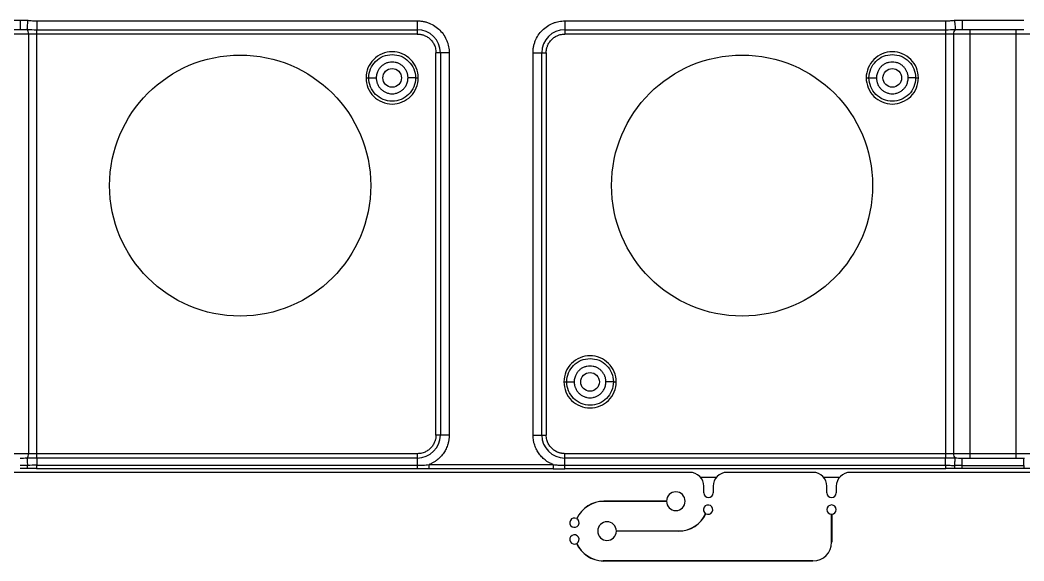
# Model space of a CAD drawing. Header units: millimetres. Extents: x -1 to 1576, y 30 to 633.
# Drawn here: x 1038 to 1145.7, y 421 to 479.1 of the extents above; entities that cross this region are included whole.
import ezdxf

# ---------------------------------------------------------------- set-up
doc = ezdxf.new("R2010")
doc.units = ezdxf.units.MM

msp = doc.modelspace()

# ---------------------------------------------------------------- linework, layer by layer
at = {"color": 7, "linetype": 'Continuous', "lineweight": 25}
for p, q in [((1031.41, 479.05), (1038.03, 479.05)), ((1139.05, 479.05), (1145.67, 479.05)), ((1031.41, 478.05), (1038.03, 478.05)), ((1039.82, 478.97), (1080.63, 478.97)), ((1039.82, 478.02), (1080.63, 478.02)), ((1039.82, 432.08), (1039.82, 478.02)), ((1080.63, 478.97), (1080.63, 477.55)), ((1096.45, 478.97), (1137.26, 478.97)), ((1096.45, 478.97), (1096.45, 477.55)), ((1096.45, 478.02), (1137.26, 478.02)), ((1137.26, 478.02), (1137.26, 432.08)), ((1139, 478.05), (1139.05, 478.06)), ((1139.05, 478.05), (1145.67, 478.05)), ((1139.88, 478.05), (1139.88, 432.05)), ((1144.84, 432.05), (1144.84, 478.05)), ((1080.63, 477.55), (988.81, 477.55)), ((1038.95, 477.55), (1038.95, 432.55)), ((1188.27, 477.55), (1096.45, 477.55)), ((1138.14, 432.55), (1138.14, 477.55)), ((1084.05, 475.55), (1082.63, 475.55)), ((1082.63, 434.55), (1082.63, 475.55)), ((1083.1, 475.55), (1083.1, 434.55)), ((1084.05, 475.55), (1084.05, 434.55)), ((1093.04, 434.55), (1093.04, 475.55)), ((1093.04, 475.55), (1094.45, 475.55)), ((1093.98, 434.55), (1093.98, 475.55)), ((1094.45, 475.55), (1094.45, 434.55)), ((1084.05, 434.55), (1082.63, 434.55)), ((1093.04, 434.55), (1094.45, 434.55)), ((1080.63, 432.55), (988.81, 432.55)), ((1038.08, 432.05), (1038.03, 432.05)), ((1080.63, 432.08), (1039.82, 432.08)), ((1080.63, 432.55), (1080.63, 431.31)), ((1096.45, 431.31), (1096.45, 432.55)), ((1152.12, 432.55), (1096.45, 432.55)), ((1137.26, 432.08), (1096.45, 432.08)), ((1139.05, 432.04), (1138.95, 432.05)), ((1145.67, 432.05), (1139.05, 432.05)), ((1145.72, 432.05), (1145.67, 432.05)), ((1039.82, 431.31), (1080.63, 431.31)), ((1080.63, 430.94), (1039.82, 430.94)), ((1081.89, 431.38), (1095.19, 431.38)), ((1095.19, 430.94), (1081.89, 430.94)), ((1096.45, 431.31), (1137.26, 431.31)), ((1137.26, 430.94), (1096.45, 430.94)), ((1139.05, 431.28), (1145.67, 431.28)), ((1145.67, 430.95), (1139.05, 430.95)), ((1145.67, 431.28), (1145.67, 430.95)), ((1109.85, 430.55), (1019.41, 430.55)), ((1110.97, 430.05), (1112.73, 430.05)), ((1123.05, 430.55), (1113.85, 430.55)), ((1124.17, 430.05), (1125.93, 430.05)), ((1154.61, 430.55), (1127.05, 430.55)), ((1111.35, 428.35), (1111.35, 429.05)), ((1112.35, 429.05), (1112.35, 428.35)), ((1124.55, 428.35), (1124.55, 429.05)), ((1125.55, 429.05), (1125.55, 428.35)), ((1100.63, 427.46), (1107.35, 427.46)), ((1107.35, 427.45), (1100.63, 427.45)), ((1125.05, 423.05), (1125.05, 426.05)), ((1125.06, 426.05), (1125.06, 423.05)), ((1101.97, 424.26), (1108.65, 424.26)), ((1108.65, 424.25), (1101.97, 424.25)), ((1100.54, 421.06), (1123.05, 421.06)), ((1123.05, 421.05), (1100.54, 421.05))]:
    msp.add_line(p, q, dxfattribs=at)
for centre in [(1061.63, 461.3), (1115.45, 461.3)]:
    msp.add_circle(centre, 14, dxfattribs=at)
at = {"color": 141}
for centre in [(1077.93, 472.85), (1131.56, 472.85), (1099.15, 440.25)]:
    msp.add_circle(centre, 1, dxfattribs=at)
at = {"color": 7, "linetype": 'Continuous', "lineweight": 25}
for centre, radius, start, end in [((1038.39, 477.63), 0.562, 352.1767, 47.5651), ((1080.63, 475.55), 2.47, 0, 90), ((1096.45, 475.55), 2.47, 90, 180), ((1138.69, 477.63), 0.562, 132.435, 187.8232), ((1080.63, 434.55), 2.47, 270, 360), ((1096.45, 434.55), 2.47, 180, 270), ((1038.39, 432.48), 0.562, 312.435, 7.8232), ((1138.69, 432.48), 0.562, 172.1767, 227.5651), ((1109.85, 429.05), 1.5, 0, 90), ((1113.85, 429.05), 1.5, 90, 180), ((1123.05, 429.05), 1.5, 360, 90), ((1127.05, 429.05), 1.5, 90, 180), ((1108.35, 427.45), 1, 180.2864, 179.714), ((1100.63, 424.25), 3.2, 90.0002, 155.3911), ((1100.63, 424.25), 3.19, 90.0002, 155.4086), ((1111.85, 428.35), 0.5, 180, 0), ((1125.05, 428.35), 0.5, 180, 360), ((1111.81, 426.55), 0.5, 240.4, 239.2487), ((1125.05, 426.55), 0.5, 270.573, 269.427), ((1097.47, 425.15), 0.5, 60.4208, 59.27), ((1100.97, 424.25), 1, 0.2867, 359.7138), ((1108.65, 427.45), 3.19, 270.0002, 335.4017), ((1108.65, 427.45), 3.2, 270.0002, 335.3842), ((1097.47, 423.35), 0.5, 300.7523, 299.6009), ((1123.05, 423.05), 2, 270, 0), ((1123.05, 423.05), 2, 270, 360), ((1100.63, 424.25), 3.21, 204.6144, 268.4153), ((1100.63, 424.25), 3.2, 204.597, 268.4128)]:
    msp.add_arc(centre, radius, start, end, dxfattribs=at)
for points, knots in [([(1038.03, 479.05), (1038.18, 479.05), (1038.46, 479.05), (1038.73, 479.03), (1038.85, 479.03)], [0, 0, 0, 0, 0.556213, 1, 1, 1, 1]), ([(1038.03, 479.05), (1038.03, 478.92), (1038.03, 478.79), (1038.03, 478.55), (1038.03, 478.44), (1038.03, 478.25), (1038.03, 478.18), (1038.03, 478.08), (1038.03, 478.05), (1038.03, 478.05)], [0, 0, 0, 0, 0.25, 0.25, 0.5, 0.5, 0.75, 0.75, 1, 1, 1, 1]), ([(1038.85, 479.03), (1038.83, 478.79), (1038.81, 478.56), (1038.78, 478.21), (1038.77, 478.08), (1038.77, 478.04)], [0, 0, 0, 0, 0.5, 0.5, 1, 1, 1, 1]), ([(1038.85, 479.03), (1038.93, 479.02), (1039.1, 479.01), (1039.35, 478.98), (1039.59, 478.97), (1039.74, 478.97), (1039.82, 478.97)], [0, 0, 0, 0, 0.26275, 0.514851, 0.767475, 1, 1, 1, 1]), ([(1137.26, 478.97), (1137.34, 478.97), (1137.5, 478.97), (1137.73, 478.98), (1137.98, 479.01), (1138.15, 479.02), (1138.23, 479.03)], [0, 0, 0, 0, 0.232371, 0.485289, 0.737412, 1, 1, 1, 1]), ([(1138.23, 479.03), (1138.29, 479.03), (1138.41, 479.04), (1138.6, 479.05), (1138.82, 479.05), (1138.97, 479.05), (1139.05, 479.05)], [0, 0, 0, 0, 0.207871, 0.443757, 0.707773, 1, 1, 1, 1]), ([(1138.23, 479.03), (1138.25, 478.79), (1138.27, 478.56), (1138.3, 478.21), (1138.31, 478.08), (1138.31, 478.04)], [0, 0, 0, 0, 0.5, 0.5, 1, 1, 1, 1]), ([(1139.05, 479.05), (1139.05, 478.79), (1139.05, 478.53), (1139.05, 478.16), (1139.05, 478.05), (1139.05, 478.05)], [0, 0, 0, 0, 0.5, 0.5, 1, 1, 1, 1]), ([(1039.82, 478.97), (1039.82, 478.76), (1039.82, 478.56), (1039.82, 478.22), (1039.82, 478.09), (1039.82, 478.02)], [0, 0, 0, 0, 0.5, 0.5, 1, 1, 1, 1]), ([(1080.63, 478.97), (1080.69, 478.97), (1080.82, 478.96), (1081, 478.95), (1081.18, 478.92), (1081.36, 478.89), (1081.54, 478.85), (1081.71, 478.79), (1082.05, 478.67), (1082.52, 478.43), (1083.06, 477.98), (1083.51, 477.44), (1083.77, 476.93), (1083.92, 476.51), (1083.99, 476.19), (1084.04, 475.88), (1084.04, 475.66), (1084.05, 475.55)], [0, 0, 0, 0, 0.034552, 0.068858, 0.103016, 0.137128, 0.171294, 0.205615, 0.240191, 0.37006, 0.500029, 0.629897, 0.759866, 0.820152, 0.879909, 0.939678, 1, 1, 1, 1]), ([(1093.04, 475.55), (1093.04, 475.61), (1093.04, 475.74), (1093.05, 475.92), (1093.08, 476.1), (1093.11, 476.28), (1093.16, 476.46), (1093.21, 476.64), (1093.33, 476.97), (1093.58, 477.44), (1094.02, 477.98), (1094.56, 478.43), (1095.07, 478.69), (1095.5, 478.84), (1095.81, 478.91), (1096.13, 478.96), (1096.34, 478.96), (1096.45, 478.97)], [0, 0, 0, 0, 0.034552, 0.068858, 0.103016, 0.137128, 0.171294, 0.205615, 0.240191, 0.37006, 0.500029, 0.629897, 0.759866, 0.820152, 0.879909, 0.939678, 1, 1, 1, 1]), ([(1137.26, 478.97), (1137.26, 478.76), (1137.26, 478.56), (1137.26, 478.22), (1137.26, 478.09), (1137.26, 478.02)], [0, 0, 0, 0, 0.5, 0.5, 1, 1, 1, 1]), ([(1080.63, 477.55), (1080.67, 477.55), (1080.76, 477.55), (1080.88, 477.54), (1081.01, 477.52), (1081.13, 477.49), (1081.25, 477.46), (1081.46, 477.38), (1081.74, 477.24), (1082.05, 476.98), (1082.31, 476.66), (1082.48, 476.34), (1082.57, 476.05), (1082.62, 475.8), (1082.63, 475.64), (1082.63, 475.55)], [0, 0, 0, 0, 0.040276, 0.080243, 0.120058, 0.159883, 0.199877, 0.240199, 0.370043, 0.500057, 0.629901, 0.759916, 0.840121, 0.919721, 1, 1, 1, 1]), ([(1094.45, 475.55), (1094.45, 475.6), (1094.45, 475.68), (1094.47, 475.8), (1094.48, 475.93), (1094.51, 476.05), (1094.55, 476.17), (1094.62, 476.38), (1094.77, 476.66), (1095.03, 476.98), (1095.34, 477.24), (1095.66, 477.4), (1095.95, 477.5), (1096.2, 477.54), (1096.37, 477.55), (1096.45, 477.55)], [0, 0, 0, 0, 0.040276, 0.080243, 0.120058, 0.159883, 0.199877, 0.240199, 0.370043, 0.500057, 0.629901, 0.759916, 0.840121, 0.919721, 1, 1, 1, 1]), ([(1080.73, 472.85), (1080.73, 473.22), (1080.66, 473.59), (1080.38, 474.26), (1080.17, 474.57), (1079.65, 475.09), (1079.34, 475.3), (1078.66, 475.58), (1078.3, 475.65), (1077.56, 475.65), (1077.2, 475.58), (1076.52, 475.3), (1076.21, 475.09), (1075.69, 474.57), (1075.48, 474.26), (1075.2, 473.59), (1075.13, 473.22), (1075.13, 472.85)], [0, 0, 0, 0, 0.125, 0.125, 0.25, 0.25, 0.375, 0.375, 0.5, 0.5, 0.625, 0.625, 0.75, 0.75, 0.875, 0.875, 1, 1, 1, 1]), ([(1075.43, 472.85), (1075.43, 473.18), (1075.5, 473.51), (1075.75, 474.11), (1075.93, 474.39), (1076.39, 474.85), (1076.67, 475.04), (1077.28, 475.29), (1077.6, 475.35), (1078.26, 475.35), (1078.59, 475.29), (1079.19, 475.04), (1079.47, 474.85), (1079.93, 474.39), (1080.12, 474.11), (1080.37, 473.51), (1080.43, 473.18), (1080.43, 472.85)], [0, 0, 0, 0, 0.125, 0.125, 0.25, 0.25, 0.375, 0.375, 0.5, 0.5, 0.625, 0.625, 0.75, 0.75, 0.875, 0.875, 1, 1, 1, 1]), ([(1134.36, 472.85), (1134.36, 473.22), (1134.29, 473.59), (1134.01, 474.26), (1133.8, 474.57), (1133.28, 475.09), (1132.97, 475.3), (1132.3, 475.58), (1131.93, 475.65), (1131.2, 475.65), (1130.83, 475.58), (1130.15, 475.3), (1129.84, 475.09), (1129.33, 474.57), (1129.12, 474.26), (1128.84, 473.59), (1128.76, 473.22), (1128.76, 472.85)], [0, 0, 0, 0, 0.125, 0.125, 0.25, 0.25, 0.375, 0.375, 0.5, 0.5, 0.625, 0.625, 0.75, 0.75, 0.875, 0.875, 1, 1, 1, 1]), ([(1129.06, 472.85), (1129.06, 473.18), (1129.13, 473.51), (1129.38, 474.11), (1129.57, 474.39), (1130.03, 474.85), (1130.3, 475.04), (1130.91, 475.29), (1131.24, 475.35), (1131.89, 475.35), (1132.22, 475.29), (1132.82, 475.04), (1133.1, 474.85), (1133.56, 474.39), (1133.75, 474.11), (1134, 473.51), (1134.06, 473.18), (1134.06, 472.85)], [0, 0, 0, 0, 0.125, 0.125, 0.25, 0.25, 0.375, 0.375, 0.5, 0.5, 0.625, 0.625, 0.75, 0.75, 0.875, 0.875, 1, 1, 1, 1]), ([(1079.63, 472.85), (1079.63, 472.9), (1079.63, 472.99), (1079.61, 473.12), (1079.59, 473.25), (1079.55, 473.38), (1079.48, 473.57), (1079.35, 473.8), (1079.14, 474.06), (1078.88, 474.28), (1078.59, 474.43), (1078.27, 474.53), (1077.93, 474.56), (1077.6, 474.53), (1077.28, 474.43), (1076.98, 474.28), (1076.72, 474.06), (1076.51, 473.8), (1076.37, 473.54), (1076.28, 473.29), (1076.24, 473.08), (1076.23, 472.93), (1076.23, 472.85)], [0, 0, 0, 0, 0.0251787, 0.0501305, 0.075011, 0.0999776, 0.1251858, 0.1875872, 0.2500924, 0.3125006, 0.3750104, 0.4374744, 0.5000395, 0.5625051, 0.6250657, 0.6874643, 0.7499708, 0.8123744, 0.8748727, 0.9166785, 0.958145, 1, 1, 1, 1]), ([(1133.26, 472.85), (1133.26, 472.9), (1133.26, 472.99), (1133.25, 473.12), (1133.22, 473.25), (1133.18, 473.38), (1133.11, 473.57), (1132.99, 473.8), (1132.77, 474.06), (1132.52, 474.28), (1132.22, 474.43), (1131.9, 474.53), (1131.56, 474.56), (1131.23, 474.53), (1130.91, 474.43), (1130.61, 474.28), (1130.35, 474.06), (1130.14, 473.8), (1130, 473.54), (1129.92, 473.29), (1129.87, 473.08), (1129.87, 472.93), (1129.86, 472.85)], [0, 0, 0, 0, 0.025179, 0.05013, 0.075011, 0.099978, 0.125186, 0.187587, 0.250092, 0.312501, 0.375011, 0.437474, 0.50004, 0.562505, 0.625066, 0.687464, 0.749971, 0.812374, 0.874873, 0.916678, 0.958145, 1, 1, 1, 1]), ([(1075.13, 472.85), (1075.21, 472.85), (1075.29, 472.85), (1075.4, 472.85), (1075.43, 472.85), (1075.43, 472.85)], [0, 0, 0, 0, 0.5, 0.5, 1, 1, 1, 1]), ([(1075.13, 472.85), (1075.13, 472.49), (1075.2, 472.12), (1075.48, 471.44), (1075.69, 471.13), (1076.21, 470.61), (1076.52, 470.41), (1077.2, 470.13), (1077.56, 470.05), (1078.3, 470.05), (1078.66, 470.13), (1079.34, 470.41), (1079.65, 470.61), (1080.17, 471.13), (1080.38, 471.44), (1080.66, 472.12), (1080.73, 472.49), (1080.73, 472.85)], [0, 0, 0, 0, 0.125, 0.125, 0.25, 0.25, 0.375, 0.375, 0.5, 0.5, 0.625, 0.625, 0.75, 0.75, 0.875, 0.875, 1, 1, 1, 1]), ([(1080.43, 472.85), (1080.43, 472.53), (1080.37, 472.2), (1080.12, 471.59), (1079.93, 471.32), (1079.47, 470.85), (1079.19, 470.67), (1078.59, 470.42), (1078.26, 470.35), (1077.6, 470.35), (1077.28, 470.42), (1076.67, 470.67), (1076.39, 470.85), (1075.93, 471.32), (1075.75, 471.59), (1075.5, 472.2), (1075.43, 472.53), (1075.43, 472.85)], [0, 0, 0, 0, 0.125, 0.125, 0.25, 0.25, 0.375, 0.375, 0.5, 0.5, 0.625, 0.625, 0.75, 0.75, 0.875, 0.875, 1, 1, 1, 1]), ([(1075.43, 472.85), (1075.43, 472.85), (1075.52, 472.85), (1075.81, 472.85), (1076.02, 472.85), (1076.23, 472.85)], [0, 0, 0, 0, 0.5, 0.5, 1, 1, 1, 1]), ([(1076.23, 472.85), (1076.23, 472.81), (1076.23, 472.72), (1076.25, 472.59), (1076.28, 472.46), (1076.31, 472.33), (1076.38, 472.14), (1076.51, 471.9), (1076.72, 471.64), (1076.98, 471.43), (1077.28, 471.27), (1077.6, 471.17), (1077.93, 471.14), (1078.26, 471.17), (1078.59, 471.27), (1078.88, 471.43), (1079.14, 471.64), (1079.35, 471.9), (1079.49, 472.17), (1079.58, 472.41), (1079.62, 472.63), (1079.63, 472.78), (1079.63, 472.85)], [0, 0, 0, 0, 0.025108, 0.050018, 0.074887, 0.09987, 0.125122, 0.187514, 0.250079, 0.312484, 0.374988, 0.437452, 0.500017, 0.562482, 0.625047, 0.687453, 0.749962, 0.812367, 0.874868, 0.916676, 0.958145, 1, 1, 1, 1]), ([(1080.43, 472.85), (1080.43, 472.85), (1080.34, 472.85), (1080.05, 472.85), (1079.84, 472.85), (1079.63, 472.85)], [0, 0, 0, 0, 0.5, 0.5, 1, 1, 1, 1]), ([(1080.43, 472.85), (1080.43, 472.85), (1080.46, 472.85), (1080.57, 472.85), (1080.65, 472.85), (1080.73, 472.85)], [0, 0, 0, 0, 0.5, 0.5, 1, 1, 1, 1]), ([(1128.76, 472.85), (1128.84, 472.85), (1128.92, 472.85), (1129.03, 472.85), (1129.06, 472.85), (1129.06, 472.85)], [0, 0, 0, 0, 0.5, 0.5, 1, 1, 1, 1]), ([(1128.76, 472.85), (1128.76, 472.49), (1128.84, 472.12), (1129.12, 471.44), (1129.33, 471.13), (1129.84, 470.61), (1130.15, 470.41), (1130.83, 470.13), (1131.2, 470.05), (1131.93, 470.05), (1132.3, 470.13), (1132.97, 470.41), (1133.28, 470.61), (1133.8, 471.13), (1134.01, 471.44), (1134.29, 472.12), (1134.36, 472.49), (1134.36, 472.85)], [0, 0, 0, 0, 0.125, 0.125, 0.25, 0.25, 0.375, 0.375, 0.5, 0.5, 0.625, 0.625, 0.75, 0.75, 0.875, 0.875, 1, 1, 1, 1]), ([(1134.06, 472.85), (1134.06, 472.53), (1134, 472.2), (1133.75, 471.59), (1133.56, 471.32), (1133.1, 470.85), (1132.82, 470.67), (1132.22, 470.42), (1131.89, 470.35), (1131.24, 470.35), (1130.91, 470.42), (1130.3, 470.67), (1130.03, 470.85), (1129.57, 471.32), (1129.38, 471.59), (1129.13, 472.2), (1129.06, 472.53), (1129.06, 472.85)], [0, 0, 0, 0, 0.125, 0.125, 0.25, 0.25, 0.375, 0.375, 0.5, 0.5, 0.625, 0.625, 0.75, 0.75, 0.875, 0.875, 1, 1, 1, 1]), ([(1129.06, 472.85), (1129.06, 472.85), (1129.15, 472.85), (1129.45, 472.85), (1129.65, 472.85), (1129.86, 472.85)], [0, 0, 0, 0, 0.5, 0.5, 1, 1, 1, 1]), ([(1129.86, 472.85), (1129.87, 472.81), (1129.87, 472.72), (1129.88, 472.59), (1129.91, 472.46), (1129.95, 472.33), (1130.01, 472.14), (1130.14, 471.9), (1130.35, 471.64), (1130.61, 471.43), (1130.91, 471.27), (1131.23, 471.17), (1131.56, 471.14), (1131.9, 471.17), (1132.22, 471.27), (1132.52, 471.43), (1132.77, 471.64), (1132.99, 471.9), (1133.13, 472.17), (1133.21, 472.41), (1133.26, 472.63), (1133.26, 472.78), (1133.26, 472.85)], [0, 0, 0, 0, 0.025108, 0.050018, 0.074887, 0.09987, 0.125122, 0.187514, 0.250079, 0.312484, 0.374988, 0.437452, 0.500017, 0.562482, 0.625047, 0.687453, 0.749962, 0.812367, 0.874868, 0.916676, 0.958145, 1, 1, 1, 1]), ([(1134.06, 472.85), (1134.06, 472.85), (1133.98, 472.85), (1133.68, 472.85), (1133.47, 472.85), (1133.26, 472.85)], [0, 0, 0, 0, 0.5, 0.5, 1, 1, 1, 1]), ([(1134.06, 472.85), (1134.06, 472.85), (1134.1, 472.85), (1134.21, 472.85), (1134.29, 472.85), (1134.36, 472.85)], [0, 0, 0, 0, 0.5, 0.5, 1, 1, 1, 1]), ([(1101.95, 440.25), (1101.95, 440.62), (1101.88, 440.99), (1101.6, 441.66), (1101.39, 441.97), (1100.87, 442.49), (1100.56, 442.7), (1099.88, 442.98), (1099.52, 443.05), (1098.78, 443.05), (1098.42, 442.98), (1097.74, 442.7), (1097.43, 442.49), (1096.91, 441.97), (1096.7, 441.66), (1096.42, 440.99), (1096.35, 440.62), (1096.35, 440.25)], [0, 0, 0, 0, 0.125, 0.125, 0.25, 0.25, 0.375, 0.375, 0.5, 0.5, 0.625, 0.625, 0.75, 0.75, 0.875, 0.875, 1, 1, 1, 1]), ([(1096.65, 440.25), (1096.65, 440.58), (1096.72, 440.91), (1096.97, 441.51), (1097.15, 441.79), (1097.61, 442.25), (1097.89, 442.44), (1098.5, 442.69), (1098.82, 442.75), (1099.48, 442.75), (1099.81, 442.69), (1100.41, 442.44), (1100.69, 442.25), (1101.15, 441.79), (1101.34, 441.51), (1101.59, 440.91), (1101.65, 440.58), (1101.65, 440.25)], [0, 0, 0, 0, 0.125, 0.125, 0.25, 0.25, 0.375, 0.375, 0.5, 0.5, 0.625, 0.625, 0.75, 0.75, 0.875, 0.875, 1, 1, 1, 1]), ([(1100.85, 440.25), (1100.85, 440.3), (1100.85, 440.39), (1100.83, 440.52), (1100.81, 440.65), (1100.77, 440.78), (1100.7, 440.97), (1100.57, 441.2), (1100.36, 441.46), (1100.1, 441.68), (1099.81, 441.83), (1099.49, 441.93), (1099.15, 441.96), (1098.82, 441.93), (1098.5, 441.83), (1098.2, 441.68), (1097.94, 441.46), (1097.73, 441.2), (1097.59, 440.94), (1097.5, 440.69), (1097.46, 440.48), (1097.45, 440.33), (1097.45, 440.25)], [0, 0, 0, 0, 0.025179, 0.05013, 0.075011, 0.099978, 0.125186, 0.187587, 0.250092, 0.312501, 0.37501, 0.437474, 0.50004, 0.562505, 0.625066, 0.687464, 0.749971, 0.812374, 0.874873, 0.916678, 0.958145, 1, 1, 1, 1]), ([(1096.35, 440.25), (1096.43, 440.25), (1096.51, 440.25), (1096.62, 440.25), (1096.65, 440.25), (1096.65, 440.25)], [0, 0, 0, 0, 0.5, 0.5, 1, 1, 1, 1]), ([(1096.35, 440.25), (1096.35, 439.89), (1096.42, 439.52), (1096.7, 438.84), (1096.91, 438.53), (1097.43, 438.01), (1097.74, 437.81), (1098.42, 437.53), (1098.78, 437.45), (1099.52, 437.45), (1099.88, 437.53), (1100.56, 437.81), (1100.87, 438.01), (1101.39, 438.53), (1101.6, 438.84), (1101.88, 439.52), (1101.95, 439.89), (1101.95, 440.25)], [0, 0, 0, 0, 0.125, 0.125, 0.25, 0.25, 0.375, 0.375, 0.5, 0.5, 0.625, 0.625, 0.75, 0.75, 0.875, 0.875, 1, 1, 1, 1]), ([(1101.65, 440.25), (1101.65, 439.93), (1101.59, 439.6), (1101.34, 438.99), (1101.15, 438.72), (1100.69, 438.25), (1100.41, 438.07), (1099.81, 437.82), (1099.48, 437.75), (1098.82, 437.75), (1098.5, 437.82), (1097.89, 438.07), (1097.61, 438.25), (1097.15, 438.72), (1096.97, 438.99), (1096.72, 439.6), (1096.65, 439.93), (1096.65, 440.25)], [0, 0, 0, 0, 0.125, 0.125, 0.25, 0.25, 0.375, 0.375, 0.5, 0.5, 0.625, 0.625, 0.75, 0.75, 0.875, 0.875, 1, 1, 1, 1]), ([(1096.65, 440.25), (1096.65, 440.25), (1096.74, 440.25), (1097.03, 440.25), (1097.24, 440.25), (1097.45, 440.25)], [0, 0, 0, 0, 0.5, 0.5, 1, 1, 1, 1]), ([(1096.65, 440.25), (1096.65, 440.25), (1096.74, 440.25), (1097.03, 440.25), (1097.24, 440.25), (1097.45, 440.25)], [0, 0, 0, 0, 0.5, 0.5, 1, 1, 1, 1]), ([(1097.45, 440.25), (1097.45, 440.21), (1097.45, 440.12), (1097.47, 439.99), (1097.5, 439.86), (1097.53, 439.73), (1097.6, 439.54), (1097.73, 439.3), (1097.94, 439.04), (1098.2, 438.83), (1098.5, 438.67), (1098.82, 438.57), (1099.15, 438.54), (1099.48, 438.57), (1099.81, 438.67), (1100.1, 438.83), (1100.36, 439.04), (1100.57, 439.3), (1100.71, 439.57), (1100.8, 439.81), (1100.84, 440.03), (1100.85, 440.18), (1100.85, 440.25)], [0, 0, 0, 0, 0.0251076, 0.050018, 0.0748867, 0.0998699, 0.1251219, 0.1875141, 0.2500785, 0.3124838, 0.3749878, 0.4374518, 0.5000171, 0.5624816, 0.6250466, 0.687453, 0.7499617, 0.8123666, 0.874868, 0.9166764, 0.9581445, 1, 1, 1, 1]), ([(1101.65, 440.25), (1101.65, 440.25), (1101.56, 440.25), (1101.27, 440.25), (1101.06, 440.25), (1100.85, 440.25)], [0, 0, 0, 0, 0.5, 0.5, 1, 1, 1, 1]), ([(1101.65, 440.25), (1101.65, 440.25), (1101.68, 440.25), (1101.79, 440.25), (1101.87, 440.25), (1101.95, 440.25)], [0, 0, 0, 0, 0.5, 0.5, 1, 1, 1, 1]), ([(1082.63, 434.55), (1082.63, 434.51), (1082.63, 434.43), (1082.62, 434.3), (1082.6, 434.18), (1082.57, 434.06), (1082.53, 433.94), (1082.46, 433.73), (1082.32, 433.45), (1082.05, 433.13), (1081.74, 432.87), (1081.42, 432.7), (1081.13, 432.61), (1080.88, 432.56), (1080.72, 432.56), (1080.63, 432.55)], [0, 0, 0, 0, 0.040276, 0.080243, 0.120058, 0.159883, 0.199877, 0.240199, 0.370043, 0.500057, 0.629901, 0.759916, 0.840121, 0.919721, 1, 1, 1, 1]), ([(1084.05, 434.55), (1084.04, 434.5), (1084.04, 434.39), (1084.03, 434.22), (1084.01, 434.06), (1083.98, 433.89), (1083.95, 433.73), (1083.87, 433.46), (1083.73, 433.08), (1083.47, 432.63), (1083.14, 432.22), (1082.8, 431.91), (1082.48, 431.68), (1082.2, 431.51), (1081.99, 431.42), (1081.89, 431.38)], [0, 0, 0, 0, 0.040883, 0.08158, 0.122187, 0.162802, 0.203521, 0.244441, 0.372171, 0.500035, 0.627766, 0.75563, 0.837187, 0.918385, 1, 1, 1, 1]), ([(1095.19, 431.38), (1095.14, 431.4), (1095.04, 431.44), (1094.89, 431.52), (1094.74, 431.59), (1094.6, 431.68), (1094.46, 431.77), (1094.24, 431.95), (1093.94, 432.22), (1093.62, 432.63), (1093.36, 433.08), (1093.19, 433.51), (1093.1, 433.89), (1093.05, 434.22), (1093.04, 434.44), (1093.04, 434.55)], [0, 0, 0, 0, 0.040883, 0.08158, 0.122187, 0.162802, 0.203521, 0.244441, 0.372171, 0.500035, 0.627766, 0.75563, 0.837187, 0.918385, 1, 1, 1, 1]), ([(1096.45, 432.55), (1096.41, 432.55), (1096.32, 432.56), (1096.2, 432.57), (1096.08, 432.59), (1095.95, 432.61), (1095.83, 432.65), (1095.63, 432.72), (1095.34, 432.87), (1095.03, 433.13), (1094.77, 433.45), (1094.6, 433.77), (1094.51, 434.05), (1094.46, 434.3), (1094.45, 434.47), (1094.45, 434.55)], [0, 0, 0, 0, 0.0402761, 0.0802426, 0.1200582, 0.159883, 0.1998773, 0.2401994, 0.3700431, 0.5000574, 0.6299012, 0.7599156, 0.8401208, 0.919721, 1, 1, 1, 1]), ([(1038.77, 432.06), (1038.77, 432.03), (1038.78, 431.94), (1038.8, 431.66), (1038.82, 431.48), (1038.83, 431.29)], [0, 0, 0, 0, 0.5, 0.5, 1, 1, 1, 1]), ([(1039.82, 432.08), (1039.82, 432.02), (1039.82, 431.92), (1039.82, 431.65), (1039.82, 431.48), (1039.82, 431.31)], [0, 0, 0, 0, 0.5, 0.5, 1, 1, 1, 1]), ([(1137.26, 431.31), (1137.26, 431.48), (1137.26, 431.65), (1137.26, 431.92), (1137.26, 432.02), (1137.26, 432.08)], [0, 0, 0, 0, 0.5, 0.5, 1, 1, 1, 1]), ([(1138.25, 431.29), (1138.27, 431.48), (1138.28, 431.66), (1138.3, 431.94), (1138.31, 432.03), (1138.31, 432.06)], [0, 0, 0, 0, 0.5, 0.5, 1, 1, 1, 1]), ([(1139.05, 431.28), (1139.05, 431.5), (1139.05, 431.7), (1139.05, 431.98), (1139.05, 432.05), (1139.05, 432.05)], [0, 0, 0, 0, 0.5, 0.5, 1, 1, 1, 1]), ([(1145.67, 431.28), (1145.67, 431.5), (1145.67, 431.7), (1145.67, 431.98), (1145.67, 432.05), (1145.67, 432.05)], [0, 0, 0, 0, 0.5, 0.5, 1, 1, 1, 1]), ([(1038.82, 430.95), (1038.7, 430.95), (1038.44, 430.95), (1038.18, 430.95), (1038.03, 430.95)], [0, 0, 0, 0, 0.452244, 1, 1, 1, 1]), ([(1039.82, 430.94), (1039.68, 430.95), (1039.35, 430.95), (1039.02, 430.95), (1038.82, 430.95)], [0, 0, 0, 0, 0.420474, 1, 1, 1, 1]), ([(1080.63, 431.31), (1080.73, 431.31), (1080.94, 431.31), (1081.25, 431.32), (1081.57, 431.34), (1081.78, 431.37), (1081.89, 431.38)], [0, 0, 0, 0, 0.245457, 0.492199, 0.742868, 1, 1, 1, 1]), ([(1081.89, 430.94), (1081.81, 430.94), (1081.59, 430.94), (1081.27, 430.94), (1080.93, 430.94), (1080.72, 430.94), (1080.63, 430.94)], [0, 0, 0, 0, 0.200515, 0.50786, 0.778848, 1, 1, 1, 1]), ([(1081.89, 430.94), (1081.89, 430.98), (1081.89, 431.04), (1081.89, 431.2), (1081.89, 431.29), (1081.89, 431.38)], [0, 0, 0, 0, 0.5, 0.5, 1, 1, 1, 1]), ([(1095.19, 431.38), (1095.19, 431.29), (1095.19, 431.2), (1095.19, 431.04), (1095.19, 430.98), (1095.19, 430.94)], [0, 0, 0, 0, 0.5, 0.5, 1, 1, 1, 1]), ([(1095.19, 431.38), (1095.28, 431.37), (1095.45, 431.35), (1095.7, 431.33), (1095.95, 431.32), (1096.2, 431.31), (1096.37, 431.31), (1096.45, 431.31)], [0, 0, 0, 0, 0.206312, 0.408164, 0.606837, 0.80366, 1, 1, 1, 1]), ([(1137.26, 431.31), (1137.34, 431.31), (1137.5, 431.31), (1137.78, 431.3), (1138.03, 431.3), (1138.2, 431.29), (1138.25, 431.29)], [0, 0, 0, 0, 0.227704, 0.492892, 0.834607, 1, 1, 1, 1]), ([(1138.26, 430.95), (1138.07, 430.95), (1137.73, 430.95), (1137.4, 430.95), (1137.26, 430.94)], [0, 0, 0, 0, 0.580575, 1, 1, 1, 1]), ([(1139.05, 430.95), (1138.9, 430.95), (1138.64, 430.95), (1138.38, 430.95), (1138.26, 430.95)], [0, 0, 0, 0, 0.548125, 1, 1, 1, 1]), ([(1146.46, 430.95), (1146.34, 430.95), (1146.08, 430.95), (1145.82, 430.95), (1145.67, 430.95)], [0, 0, 0, 0, 0.4522443, 1, 1, 1, 1])]:
    msp.add_open_spline(points, degree=3, knots=knots, dxfattribs=at)
for points in [[(1038.03, 478.05), (1038.29, 478.05), (1038.53, 478.05), (1038.77, 478.04)], [(1038.77, 478.04), (1039.09, 478.03), (1039.46, 478.02), (1039.82, 478.02)], [(1137.26, 478.02), (1137.63, 478.02), (1137.99, 478.03), (1138.31, 478.04)], [(1138.31, 478.04), (1138.55, 478.05), (1138.79, 478.05), (1139.05, 478.05)], [(1038.77, 432.06), (1038.53, 432.05), (1038.29, 432.05), (1038.03, 432.05)], [(1039.82, 432.08), (1039.46, 432.08), (1039.09, 432.07), (1038.77, 432.06)], [(1138.31, 432.06), (1137.99, 432.07), (1137.63, 432.08), (1137.26, 432.08)], [(1139.05, 432.05), (1138.79, 432.05), (1138.55, 432.05), (1138.31, 432.06)], [(1038.83, 431.29), (1038.56, 431.29), (1038.3, 431.28), (1038.03, 431.28)], [(1038.82, 430.95), (1038.83, 431.02), (1038.83, 431.15), (1038.83, 431.29)], [(1039.82, 431.31), (1039.5, 431.31), (1039.17, 431.3), (1038.83, 431.29)], [(1039.82, 430.94), (1039.82, 431.02), (1039.82, 431.15), (1039.82, 431.31)], [(1080.63, 431.31), (1080.63, 431.15), (1080.63, 431.02), (1080.63, 430.94)], [(1095.19, 430.94), (1095.63, 430.94), (1096.04, 430.94), (1096.45, 430.94)], [(1096.45, 430.94), (1096.45, 431.02), (1096.45, 431.15), (1096.45, 431.31)], [(1137.26, 431.31), (1137.26, 431.15), (1137.26, 431.02), (1137.26, 430.94)], [(1138.26, 430.95), (1138.26, 431.02), (1138.25, 431.15), (1138.25, 431.29)], [(1139.05, 431.28), (1138.79, 431.28), (1138.52, 431.29), (1138.25, 431.29)], [(1139.05, 430.95), (1139.05, 431.02), (1139.05, 431.14), (1139.05, 431.28)]]:
    msp.add_open_spline(points, degree=3, dxfattribs=at)

doc.saveas('drawing.dxf')
